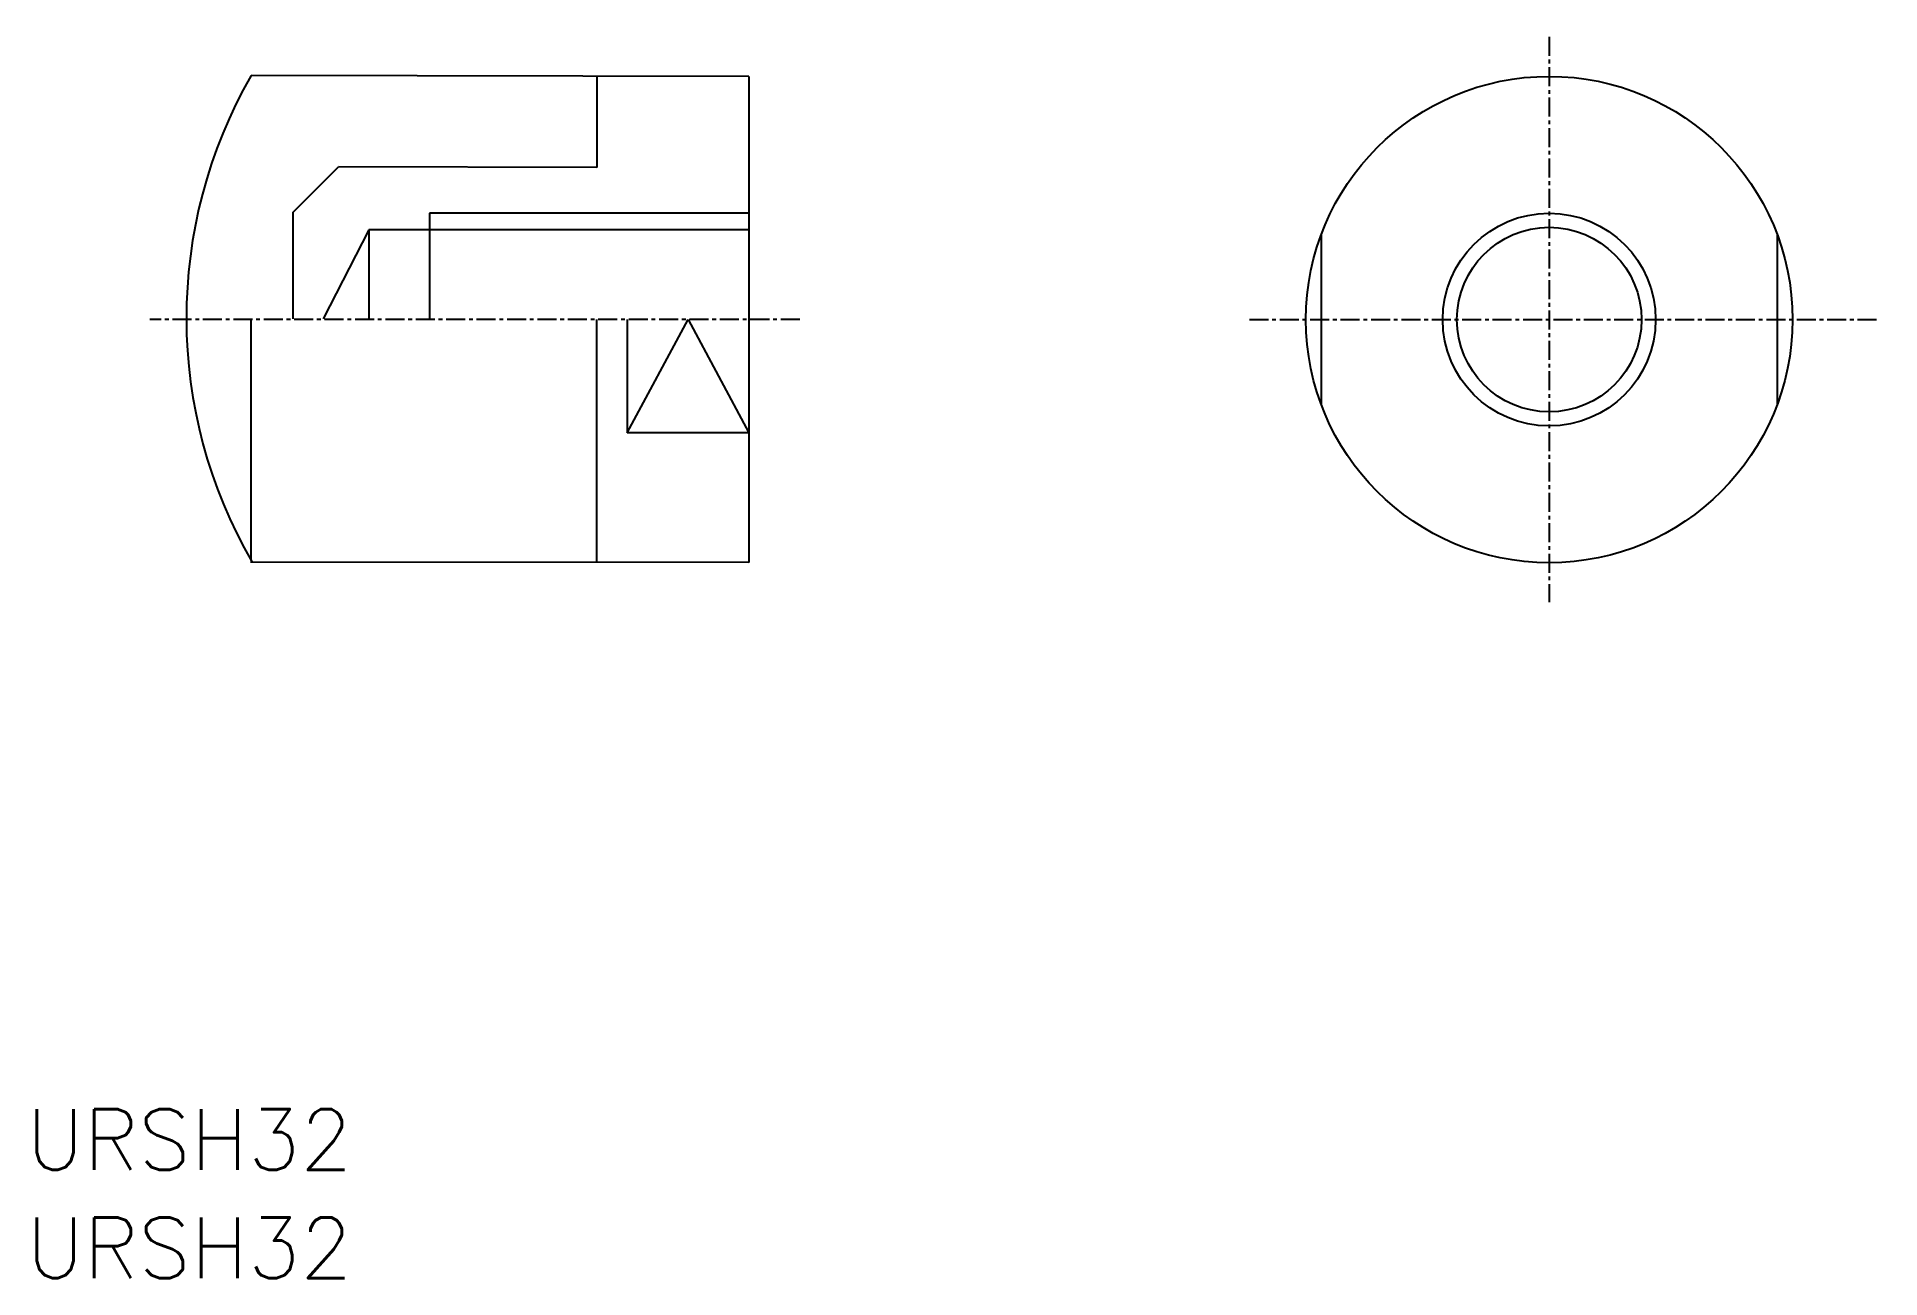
# Model space of a CAD drawing. Extents: x -46 to 75, y -63 to 19.
import ezdxf

# ---------------------------------------------------------------- set-up
doc = ezdxf.new("R2010")
doc.units = 0
doc.linetypes.add('CENTER', pattern=[2, 1.25, -0.25, 0.25, -0.25])
doc.layers.get('0').update_dxf_attribs({"linetype": 'CONTINUOUS'})
doc.layers.add('CENTER', color=1, linetype='CENTER')
doc.styles.get("Standard").update_dxf_attribs({"font": 'txt.shx'})

msp = doc.modelspace()

# ---------------------------------------------------------------- linework, layer by layer
at = {"color": 7, "linetype": 'CONTINUOUS'}
for p, q in [((0.53, 16), (-32.21, 16.05)), ((0.53, 16), (0.53, -15.99)), ((38.16, 5.57), (38.16, -5.57)), ((68.16, 5.57), (68.16, -5.57)), ((-32.21, -15.85), (-32.21, 0)), ((-9.47, -15.9), (-9.47, 0)), ((-7.47, 0), (-7.47, -7.44)), ((-7.47, -7.44), (-3.47, 0)), ((-3.47, 0), (0.53, -7.44)), ((0.53, -7.44), (-7.47, -7.44)), ((0.53, -15.99), (-32.26, -15.95))]:
    msp.add_line(p, q, dxfattribs=at)
at = {"color": 3}
for p, q in [((-9.47, 16), (-9.47, 10)), ((-29.47, 7.05), (-26.47, 10.05)), ((-9.47, 10), (-26.47, 10.05)), ((-29.47, 7.05), (-29.47, 0.05)), ((-20.47, 7), (-20.47, 0)), ((0.53, 7), (-20.47, 7)), ((-24.47, 5.9), (-27.47, 0.05)), ((-24.47, 5.9), (-24.47, 0.05))]:
    msp.add_line(p, q, dxfattribs=at)
at = {"color": 3, "linetype": 'CONTINUOUS'}
msp.add_line((0.53, 5.9), (-24.47, 5.9), dxfattribs=at)
at = {"color": 7, "linetype": 'CONTINUOUS'}
for radius in [16, 6.07]:
    msp.add_circle((53.16, 0), radius, dxfattribs=at)
at = {"color": 3}
msp.add_circle((53.16, 0), 7, dxfattribs=at)
at = {"color": 7, "linetype": 'CONTINUOUS'}
msp.add_arc((-4.47, 0.1), 32, 150.1041, 210.1044, dxfattribs=at)
at = {"layer": 'CENTER', "color": 1, "linetype": 'CENTER'}
for p, q in [((53.16, 18.6), (53.16, -18.6)), ((3.87, 0), (-38.87, 0)), ((33.44, 0), (74.92, 0))]:
    msp.add_line(p, q, dxfattribs=at)

# ---------------------------------------------------------------- texts
for p in [(-46.99, -55.94), (-46.99, -63.06)]:
    msp.add_text('URSH32', height=4).set_placement(p)

doc.saveas('drawing.dxf')
